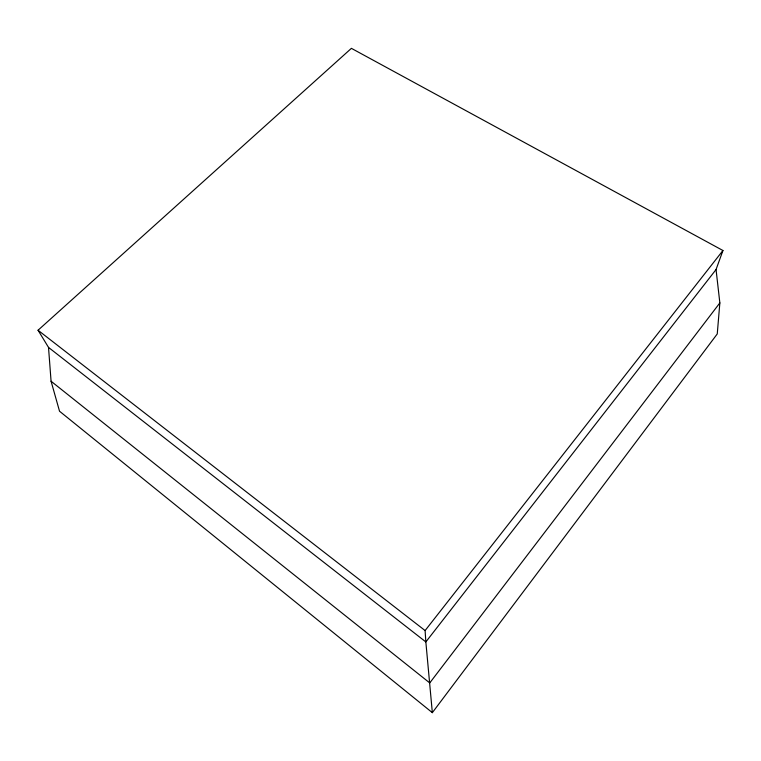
<?xml version="1.0" encoding="UTF-8"?>
<svg xmlns="http://www.w3.org/2000/svg" width="761" height="761" viewBox="0 0 761 761"><rect width="100%" height="100%" fill="white"/><g stroke="black" fill="none" stroke-linecap="round" stroke-linejoin="round"><path stroke-width="1.14" d="M716.053 269.546L719.849 302.926L717.252 333.946L432.343 712.657L59.529 411.225L51.073 381.232L48.514 347.406L38.05 330.236L351.401 48.343L722.95 250.512L716.053 269.546L425.846 641.932L432.343 712.657M719.849 302.926L429.746 682.931L51.073 381.232M48.514 347.406L425.846 641.932L425.104 630.565L722.95 250.512M38.05 330.236L425.104 630.565"/></g></svg>
